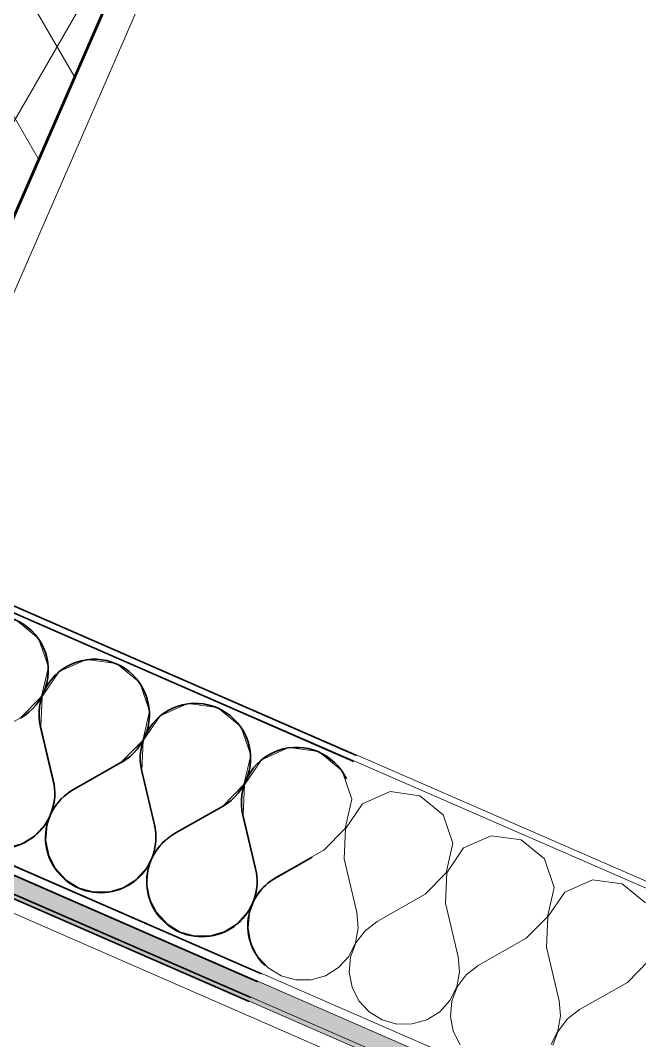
# Model space of a CAD drawing. Header units: millimetres. Extents: x -37281 to 954596, y -59787 to 956680.
# Drawn here: x 866731 to 867158, y -23037 to -22332 of the extents above; entities that cross this region are included whole.
import ezdxf

# ---------------------------------------------------------------- set-up
doc = ezdxf.new("R2010")
doc.units = ezdxf.units.MM
doc.header["$MEASUREMENT"] = 0
doc.layers.add('0_Pen_No__40', color=7, linetype='Continuous', lineweight=35, true_color=0x2a2a2a)
doc.layers.add('New_A-25-M_Wall_Ext_Pen_No__107', color=7, linetype='Continuous', lineweight=15, true_color=0xa6a6a6)
for name, color, linetype in [('New_A-20-M_Roof', 7, 'Continuous'), ('New_A-25-M_Curtain_Wall', 7, 'Continuous'), ('New_A-25-M_Wall_Ext', 7, 'Continuous')]:
    doc.layers.add(name, color=color, linetype=linetype)
for name, color, linetype, lineweight in [('New_A-20-M_Roof_Pen_No__93', 8, 'Continuous', 13), ('New_A-25-M_Curtain_Wall_Pen_No__90', 8, 'Continuous', 20), ('New_A-25-M_Wall_Ext_Pen_No__1', 7, 'Continuous', 13)]:
    doc.layers.add(name, color=color, linetype=linetype, lineweight=lineweight)

# ---------------------------------------------------------------- blocks, each defined once
blk = doc.blocks.new('*X989', base_point=(864302.5, 0))
at = {"layer": 'New_A-25-M_Wall_Ext_Pen_No__107', "linetype": 'Continuous'}
for p, q in [((866743.56, -22758.74), (866727.48, -22745.52)), ((866750.29, -22778.44), (866743.56, -22758.74)), ((866776.68, -22773.18), (866757.67, -22781.65)), ((866797.32, -22775.97), (866776.68, -22773.18)), ((866745.66, -22798.74), (866750.29, -22778.44)), ((866757.67, -22781.65), (866745.94, -22798.86)), ((866813.4, -22789.19), (866797.32, -22775.97)), ((866820.13, -22808.89), (866813.4, -22789.19)), ((866731.05, -22813.57), (866745.66, -22798.74)), ((866745.94, -22798.86), (866745.02, -22819.66)), ((866815.5, -22829.19), (866820.13, -22808.89)), ((866846.52, -22803.63), (866827.51, -22812.11)), ((866867.16, -22806.42), (866846.52, -22803.63)), ((866883.24, -22819.64), (866867.16, -22806.42)), ((866731.05, -22813.57), (866697.92, -22832.37)), ((866827.51, -22812.11), (866815.78, -22829.31)), ((866745.02, -22819.66), (866753.79, -22856.73)), ((866889.97, -22839.35), (866883.24, -22819.64)), ((866800.89, -22844.02), (866815.5, -22829.19)), ((866815.78, -22829.31), (866814.86, -22850.11)), ((866916.36, -22834.09), (866897.35, -22842.56)), ((866937, -22836.88), (866916.36, -22834.09)), ((866953.08, -22850.1), (866937, -22836.88)), ((866800.89, -22844.02), (866767.76, -22862.82)), ((866885.34, -22859.65), (866889.97, -22839.35)), ((866897.35, -22842.56), (866885.62, -22859.77)), ((866814.86, -22850.11), (866823.63, -22887.19)), ((866959.81, -22869.8), (866953.08, -22850.1)), ((866754.77, -22867.2), (866753.79, -22856.73)), ((866767.76, -22862.82), (866759.42, -22869.22)), ((866870.73, -22874.48), (866885.34, -22859.65)), ((866885.62, -22859.77), (866884.7, -22880.57)), ((866986.2, -22864.54), (866967.19, -22873.02)), ((867006.84, -22867.33), (866986.2, -22864.54)), ((866752.86, -22877.53), (866754.77, -22867.2)), ((866759.42, -22869.22), (866753.14, -22877.66)), ((866955.18, -22890.1), (866959.81, -22869.8)), ((866967.19, -22873.02), (866955.46, -22890.22)), ((867022.92, -22880.55), (867006.84, -22867.33)), ((866748.2, -22886.95), (866752.86, -22877.53)), ((866753.14, -22877.66), (866749.42, -22887.48)), ((866870.73, -22874.48), (866837.6, -22893.28)), ((866741.14, -22894.74), (866748.2, -22886.95)), ((866824.61, -22897.65), (866823.63, -22887.19)), ((866884.7, -22880.57), (866893.47, -22917.64)), ((867029.65, -22900.25), (867022.92, -22880.55)), ((866749.42, -22887.48), (866748.51, -22897.95)), ((866837.6, -22893.28), (866829.26, -22899.68)), ((866940.57, -22904.93), (866955.18, -22890.1)), ((866955.46, -22890.22), (866954.54, -22911.02)), ((866722.12, -22903.21), (866732.22, -22900.3)), ((866732.22, -22900.3), (866741.14, -22894.74)), ((866748.51, -22897.95), (866750.51, -22908.27)), ((866822.7, -22907.99), (866824.61, -22897.65)), ((866829.26, -22899.68), (866822.98, -22908.11)), ((867025.02, -22920.55), (867029.65, -22900.25)), ((867056.04, -22895), (867037.02, -22903.47)), ((867076.68, -22897.79), (867056.04, -22895)), ((867092.76, -22911.01), (867076.68, -22897.79)), ((866750.51, -22908.27), (866755.25, -22917.66)), ((866818.04, -22917.41), (866822.7, -22907.99)), ((866822.98, -22908.11), (866819.26, -22917.94)), ((866940.57, -22904.93), (866907.44, -22923.73)), ((867037.02, -22903.47), (867025.3, -22920.68)), ((866954.54, -22911.02), (866963.31, -22948.09)), ((867099.49, -22930.71), (867092.76, -22911.01)), ((866755.25, -22917.66), (866762.37, -22925.39)), ((866810.98, -22925.19), (866818.04, -22917.41)), ((866819.26, -22917.94), (866818.35, -22928.41)), ((866894.45, -22928.1), (866893.47, -22917.64)), ((867010.41, -22935.38), (867025.02, -22920.55)), ((867025.3, -22920.68), (867024.38, -22941.48)), ((866762.37, -22925.39), (866771.33, -22930.88)), ((866802.06, -22930.75), (866810.98, -22925.19)), ((866818.35, -22928.41), (866820.35, -22938.73)), ((866892.54, -22938.44), (866894.45, -22928.1)), ((866907.44, -22923.73), (866899.1, -22930.13)), ((867125.88, -22925.45), (867106.86, -22933.92)), ((867146.51, -22928.24), (867125.88, -22925.45)), ((867162.6, -22941.46), (867146.51, -22928.24)), ((866771.33, -22930.88), (866781.45, -22933.71)), ((866781.45, -22933.71), (866791.96, -22933.67)), ((866791.96, -22933.67), (866802.06, -22930.75)), ((866899.1, -22930.13), (866892.82, -22938.56)), ((867010.41, -22935.38), (866977.28, -22954.18)), ((867094.86, -22951.01), (867099.49, -22930.71)), ((867106.86, -22933.92), (867095.14, -22951.13)), ((866820.35, -22938.73), (866825.08, -22948.11)), ((866887.88, -22947.86), (866892.54, -22938.44)), ((866892.82, -22938.56), (866889.09, -22948.39)), ((867024.38, -22941.48), (867033.15, -22978.55)), ((866825.08, -22948.11), (866832.21, -22955.84)), ((866880.82, -22955.65), (866887.88, -22947.86)), ((866889.09, -22948.39), (866888.19, -22958.86)), ((866964.29, -22958.56), (866963.31, -22948.09)), ((866832.21, -22955.84), (866841.17, -22961.33)), ((866871.9, -22961.21), (866880.82, -22955.65)), ((866977.28, -22954.18), (866968.94, -22960.58)), ((867080.25, -22965.84), (867094.86, -22951.01)), ((867095.14, -22951.13), (867094.22, -22971.93)), ((866841.17, -22961.33), (866851.29, -22964.16)), ((866851.29, -22964.16), (866861.8, -22964.12)), ((866861.8, -22964.12), (866871.9, -22961.21)), ((866888.19, -22958.86), (866890.19, -22969.18)), ((866962.38, -22968.89), (866964.29, -22958.56)), ((866968.94, -22960.58), (866962.66, -22969.02)), ((866890.19, -22969.18), (866894.92, -22978.56)), ((866957.72, -22978.31), (866962.38, -22968.89)), ((866962.66, -22969.02), (866958.93, -22978.84)), ((867080.25, -22965.84), (867047.11, -22984.64)), ((867094.22, -22971.93), (867102.99, -23009)), ((866894.92, -22978.56), (866902.05, -22986.29)), ((866950.66, -22986.1), (866957.72, -22978.31)), ((866958.93, -22978.84), (866958.03, -22989.32)), ((867034.13, -22989.01), (867033.15, -22978.55)), ((867047.11, -22984.64), (867038.78, -22991.04)), ((867150.09, -22996.29), (867164.7, -22981.46)), ((866902.05, -22986.29), (866911.01, -22991.78)), ((866911.01, -22991.78), (866921.13, -22994.62)), ((866931.64, -22994.57), (866941.74, -22991.66)), ((866941.74, -22991.66), (866950.66, -22986.1)), ((866958.03, -22989.32), (866960.03, -22999.63)), ((867032.22, -22999.35), (867034.13, -22989.01)), ((867038.78, -22991.04), (867032.5, -22999.47)), ((866921.13, -22994.62), (866931.64, -22994.57)), ((866960.03, -22999.63), (866964.76, -23009.02)), ((867027.56, -23008.77), (867032.22, -22999.35)), ((867032.5, -22999.47), (867028.77, -23009.3)), ((867150.09, -22996.29), (867116.95, -23015.09)), ((866964.76, -23009.02), (866971.89, -23016.75)), ((867020.5, -23016.55), (867027.56, -23008.77)), ((867028.77, -23009.3), (867027.87, -23019.77)), ((867103.97, -23019.47), (867102.99, -23009)), ((866971.89, -23016.75), (866980.85, -23022.24)), ((867011.58, -23022.11), (867020.5, -23016.55)), ((867027.87, -23019.77), (867029.87, -23030.09)), ((867102.06, -23029.8), (867103.97, -23019.47)), ((867116.95, -23015.09), (867108.62, -23021.49)), ((866980.85, -23022.24), (866990.97, -23025.07)), ((866990.97, -23025.07), (867001.48, -23025.03)), ((867001.48, -23025.03), (867011.58, -23022.11)), ((867108.62, -23021.49), (867102.34, -23029.92)), ((867029.87, -23030.09), (867034.6, -23039.47)), ((867097.4, -23039.22), (867102.06, -23029.8)), ((867102.34, -23029.92), (867098.61, -23039.75))]:
    blk.add_line(p, q, dxfattribs=at)
blk = doc.blocks.new('Wall_306_2', base_point=(875479.97, -26929.35))
at = {"layer": 'New_A-25-M_Wall_Ext_Pen_No__107', "linetype": 'Continuous'}
h = blk.add_hatch(dxfattribs=at)
h.set_pattern_fill('Plaster_0002', color=256, style=0, pattern_type=2)
h.set_pattern_definition([(0, (864302.5, 0), (0, 173.2051), [0, -100]), (0, (864352.5, 86.6), (0, 173.2051), [0, -100])])
h.paths.add_polyline_path([(866534.84, -22657.36), (867647.95, -23142.73), (867649.75, -23138.61), (866536.64, -22653.24)])
blk.add_hatch(color=256, dxfattribs=at).paths.add_polyline_path([(867581.6, -23294.9), (866217.33, -22700.01), (866212.53, -22711.01), (867576.81, -23305.9)])
at = {"layer": 'New_A-25-M_Wall_Ext_Pen_No__107', "linetype": 'Continuous', "lineweight": 0, "true_color": 0x535353}
blk.add_hatch(color=251, dxfattribs=at).paths.add_polyline_path([(867576.81, -23305.9), (866212.53, -22711.01), (866211.33, -22713.76), (867575.61, -23308.65)])
at = {"layer": 'New_A-25-M_Wall_Ext_Pen_No__1', "linetype": 'Continuous'}
for p, q in [((867647.95, -23142.73), (866283.68, -22547.84)), ((867584, -23289.4), (866219.73, -22694.51)), ((867581.6, -23294.9), (866217.33, -22700.01)), ((867576.81, -23305.9), (866212.53, -22711.01)), ((867575.61, -23308.65), (866211.33, -22713.76))]:
    blk.add_line(p, q, dxfattribs=at)
at = {"layer": 'New_A-25-M_Wall_Ext_Pen_No__1', "linetype": 'Continuous', "flags": 128}
blk.add_lwpolyline([(867649.75, -23138.61), (866536.64, -22653.24)], dxfattribs=at)
at = {"layer": 'New_A-25-M_Wall_Ext', "color": 250, "lineweight": 50, "true_color": 0x2a2a2a}
blk.add_blockref('*X989', (864302.5, 0), dxfattribs=at)
blk = doc.blocks.new('Wall_353_2', base_point=(874468.42, -4712.54))
at = {"layer": 'New_A-25-M_Wall_Ext_Pen_No__107', "linetype": 'Continuous'}
h = blk.add_hatch(dxfattribs=at)
h.set_pattern_fill('Batt_Insulation_0002', color=256, style=0, pattern_type=2)
h.set_pattern_definition([(60, (864302.5, 0), (-43.30127, 25), []), (120, (864302.5, 0), (43.30127, 25), [])])
h.paths.add_polyline_path([(866716.46, -21991.12), (866445.14, -22613.34), (866627.37, -22692.8), (866898.69, -22070.58), (866890.16, -22066.87)])
blk.add_hatch(color=256, dxfattribs=at).paths.add_polyline_path([(866627.37, -22692.8), (866628.01, -22693.08), (866899.33, -22070.86), (866898.69, -22070.58)])
at = {"layer": 'New_A-25-M_Wall_Ext_Pen_No__1', "linetype": 'Continuous'}
blk.add_line((866627.37, -22692.8), (866898.69, -22070.58), dxfattribs=at)
at = {"layer": 'New_A-25-M_Wall_Ext_Pen_No__1', "linetype": 'Continuous', "flags": 128}
blk.add_lwpolyline([(866628.01, -22693.08), (866899.33, -22070.86)], dxfattribs=at)
blk = doc.blocks.new('Morph_2_2', base_point=(864302.5, 0))
at = {"layer": 'New_A-20-M_Roof_Pen_No__93', "linetype": 'Continuous', "flags": 128}
blk.add_lwpolyline([(875158.05, -26625.33), (866367.03, -22792.01)], dxfattribs=at)
blk = doc.blocks.new('Beam_8_2', base_point=(874303.43, -4591.33))
at = {"layer": 'New_A-25-M_Curtain_Wall_Pen_No__90', "linetype": 'Continuous'}
blk.add_line((874505.7, -4679.52), (866647.24, -22701.46), dxfattribs=at)

msp = doc.modelspace()

# ---------------------------------------------------------------- linework, layer by layer
at = {"layer": '0_Pen_No__40', "linetype": 'Continuous'}
for p, q in [((866627.54, -22693.2), (866898.54, -22071.7)), ((866628.18, -22693.48), (866899.19, -22071.98)), ((866961.3, -22843.65), (866428.75, -22611.43)), ((866963.1, -22839.52), (866430.54, -22607.3)), ((866897.35, -22990.31), (866219.61, -22694.78)), ((866894.95, -22995.81), (866217.21, -22700.28)), ((866888.95, -23009.56), (866211.21, -22714.03)), ((866890.15, -23006.81), (866212.41, -22711.28)), ((866744.9, -22819.94), (866753.67, -22857.01)), ((866800.77, -22844.3), (866767.64, -22863.1)), ((866814.74, -22850.39), (866823.51, -22887.46)), ((866870.61, -22874.75), (866837.48, -22893.55)), ((866884.58, -22880.84), (866893.35, -22917.92)), ((866932.48, -22909.73), (866907.32, -22924.01))]:
    msp.add_line(p, q, dxfattribs=at)
for centre, start, end in [((866712.13, -22780.71), 299.57051, 193.31031), ((866781.97, -22811.17), 299.57051, 193.31031), ((866851.81, -22841.62), 299.57051, 193.31031), ((866921.65, -22872.07), 25.46244, 193.31031), ((866716.6, -22865.78), 246.44041, 13.31031), ((866786.44, -22896.23), 119.57051, 246.44041), ((866786.44, -22896.23), 246.44041, 13.31031), ((866856.28, -22926.69), 119.57051, 246.44041), ((866856.28, -22926.69), 246.44041, 13.31031), ((866926.12, -22957.14), 119.57051, 226.30554)]:
    msp.add_arc(centre, 38.1, start, end, dxfattribs=at)

# ---------------------------------------------------------------- block references
at = {"layer": 'New_A-20-M_Roof', "linetype": 'Continuous', "lineweight": 0}
msp.add_blockref('Morph_2_2', (864302.5, 0), dxfattribs=at)
at = {"layer": 'New_A-25-M_Curtain_Wall', "color": 8, "lineweight": 20}
msp.add_blockref('Beam_8_2', (874303.43, -4591.33), dxfattribs=at)
at = {"layer": 'New_A-25-M_Wall_Ext', "color": 250, "lineweight": 50, "true_color": 0x2a2a2a}
for name, p in [('Wall_353_2', (874468.42, -4712.54)), ('Wall_306_2', (875479.97, -26929.35))]:
    msp.add_blockref(name, p, dxfattribs=at)

doc.saveas('drawing.dxf')
